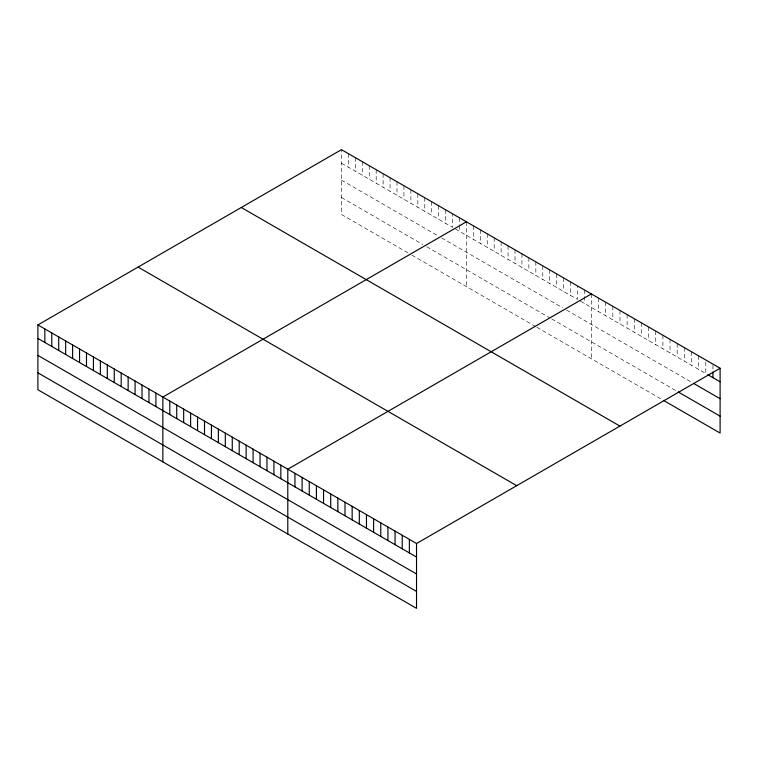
<?xml version="1.0" encoding="UTF-8"?>
<svg xmlns="http://www.w3.org/2000/svg" width="758" height="758" viewBox="0 0 758 758"><rect width="100%" height="100%" fill="white"/><g stroke="black" fill="none" stroke-linecap="round" stroke-linejoin="round"><path stroke-width="0.57" stroke-dasharray="3.79 2.84" d="M341.47 163.188L452.535 227.315L452.535 213.775M455.511 229.03L577.482 299.448L577.482 285.918M580.457 301.163L705.793 373.533L705.793 359.993M341.47 180.12L437.66 235.653M441.63 237.936L562.607 307.786M566.577 310.079L691.495 382.193M341.47 197.554L422.784 244.502M426.754 246.786L549.721 317.782M551.701 318.929L677.188 391.374M407.918 252.84L341.47 214.476L341.47 149.658M411.878 255.124L535.84 326.689M536.825 327.267L662.89 400.044M712.946 365.252L712.946 370.889M698.649 355.872L698.649 369.402M691.495 351.74L691.495 365.271M684.341 347.609L684.341 361.14M677.188 343.478L677.188 357.018M670.034 339.347L670.034 352.887M662.89 335.226L662.89 348.756M655.736 331.094L655.736 344.625M648.583 326.963L648.583 340.494M641.429 322.832L641.429 336.372M634.275 318.701L634.275 332.241M627.122 314.579L627.122 328.11M619.978 310.448L619.978 323.979M612.824 306.317L612.824 319.848M605.67 302.186L605.67 315.726M598.517 298.065L598.517 311.595M591.363 293.933L591.363 358.752M584.427 289.926L584.427 303.456M570.547 281.91L570.547 295.44M563.601 277.902L563.601 291.432M556.656 273.894L556.656 287.424M549.721 269.886L549.721 283.416M542.775 265.878L542.775 279.408M535.84 261.87L535.84 275.4M528.894 257.862L528.894 271.392M521.949 253.854L521.949 267.385M515.014 249.846L515.014 263.377M508.068 245.838L508.068 259.369M501.123 241.83L501.123 255.361M494.188 237.822L494.188 251.362M487.242 233.815L487.242 247.354M480.307 229.807L480.307 243.346M473.362 225.799L473.362 239.339M466.416 221.791L466.416 286.619M459.481 217.783L459.481 224.558M459.481 225.685L459.481 231.323M445.6 209.767L445.6 223.307M438.655 205.759L438.655 219.299M431.709 201.761L431.709 215.291M424.774 197.753L424.774 211.283M417.829 193.745L417.829 207.275M410.893 189.737L410.893 203.267M403.948 185.729L403.948 199.259M397.002 181.721L397.002 195.251M390.067 177.713L390.067 191.243M383.122 173.705L383.122 187.235M376.186 169.697L376.186 183.228M369.241 165.689L369.241 179.22M362.296 161.681L362.296 175.212M355.36 157.673L355.36 171.204M348.415 153.666L348.415 167.196"/><path stroke-width="1.14" d="M37.9 324.926L416.53 543.524L416.53 608.342L37.9 389.745L37.9 324.926L341.47 149.658L720.1 368.255L720.1 433.074L663.904 400.631M466.416 221.791L162.847 397.059L162.847 461.887M591.363 293.933L287.794 469.202L287.794 534.02M416.53 543.524L720.1 368.255M707.839 374.708L720.1 381.786M693.532 383.377L720.1 398.717M678.211 391.962L720.1 416.151M241.29 207.493L619.921 426.091M138.079 267.081L516.71 485.679M37.9 338.456L416.53 557.054M37.9 355.379L416.53 573.977M37.9 372.822L416.53 591.42M712.946 372.017L712.946 377.655M409.377 539.393L409.377 552.923M402.223 535.262L402.223 548.792M395.07 531.131L395.07 544.67M387.916 527.009L387.916 540.539M380.762 522.878L380.762 536.408M373.618 518.747L373.618 532.277M366.465 514.616L366.465 528.155M359.311 510.485L359.311 524.024M352.157 506.363L352.157 519.893M345.004 502.232L345.004 515.762M337.86 498.101L337.86 511.631M330.706 493.97L330.706 507.509M323.552 489.848L323.552 503.378M316.399 485.717L316.399 499.247M309.245 481.586L309.245 495.116M302.101 477.455L302.101 490.985M294.947 473.324L294.947 486.863M280.848 465.194L280.848 478.724M273.913 461.186L273.913 474.716M266.968 457.178L266.968 470.709M260.032 453.17L260.032 466.701M253.087 449.162L253.087 462.693M246.142 445.154L246.142 458.685M239.206 441.147L239.206 454.677M232.261 437.139L232.261 450.669M225.316 433.131L225.316 446.661M218.38 429.123L218.38 442.653M211.435 425.115L211.435 438.645M204.499 421.107L204.499 434.637M197.554 417.099L197.554 430.629M190.609 413.091L190.609 426.621M183.673 409.083L183.673 422.613M176.728 405.075L176.728 418.606M169.792 401.067L169.792 414.598M155.902 393.051L155.902 406.591M148.966 389.044L148.966 402.583M142.021 385.036L142.021 398.575M135.085 381.028L135.085 394.567M128.14 377.02L128.14 390.56M121.195 373.012L121.195 386.552M114.259 369.004L114.259 382.544M107.314 364.996L107.314 378.536M100.369 360.988L100.369 374.528M93.433 356.98L93.433 370.52M86.488 352.982L86.488 366.512M79.552 348.974L79.552 362.504M72.607 344.966L72.607 358.496M65.662 340.958L65.662 354.488M58.726 336.95L58.726 350.48M51.781 332.942L51.781 346.472M44.845 328.934L44.845 342.464"/></g></svg>
